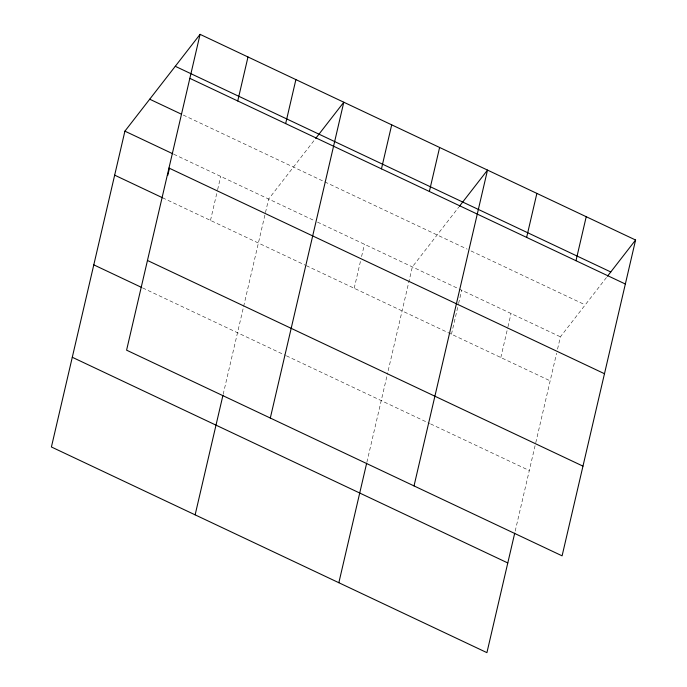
<?xml version="1.0" encoding="UTF-8"?>
<svg xmlns="http://www.w3.org/2000/svg" width="687" height="687" viewBox="0 0 687 687"><rect width="100%" height="100%" fill="white"/><g stroke="black" fill="none" stroke-linecap="round" stroke-linejoin="round"><path stroke-width="0.52" stroke-dasharray="3.44 2.58" d="M210.48 220.407L217.384 190.728M217.624 189.706L220.716 176.404M223.172 394.347L268.626 199.032L315.058 139.229M354.191 288.282L360.623 260.648M361.577 256.56L364.436 244.28M366.892 462.214L387.708 372.766M388.181 370.705L412.337 266.899L458.779 207.105M451.453 334.208L458.366 304.539M458.598 303.517L461.698 290.215M500.814 357.523L507.719 327.845M507.959 326.823L511.051 313.521M515.198 531.12L535.534 443.725M535.774 442.694L556.599 353.204M557.552 349.108L560.412 336.828L606.844 277.033M183.249 115.047L467.151 249.123M471.016 250.953L585.221 304.882M173.768 154.232L314.612 220.75M317.488 222.107L560.412 336.828M162.57 197.779L305.329 265.199M306.29 265.654L550.175 380.83M142.656 287.939L285.414 355.351M286.376 355.806L429.615 423.458M430.586 423.913L529.299 470.535"/><path stroke-width="1.03" d="M200.08 34.35L126.588 350.172L562.095 555.843L635.587 240.021L200.08 34.35L124.905 131.157L51.413 446.979L486.92 652.65L514.718 533.172M167.808 175.271L169.242 169.131M237.745 100.972L247.99 56.978M285.655 123.6L295.891 79.598M195.134 514.846L222.932 395.368M270.309 418.04L343.801 102.226L315.711 138.388M381.465 168.847L391.702 124.845M429.366 191.467L439.611 147.473M338.846 582.722L366.652 463.244M414.021 485.915L487.512 170.093L459.431 206.263M526.637 237.401L536.873 193.408M575.989 260.716L586.226 216.714M607.497 276.191L635.587 240.021M175.271 66.296L610.777 271.966M189.844 78.352L625.35 284.023M149.714 99.211L181.334 114.145M124.905 131.157L172.815 153.785M168.968 168.049L604.474 373.719M114.669 175.159L162.57 197.779M147.465 260.467L582.962 466.138M93.793 264.856L141.702 287.484M72.29 357.274L507.787 562.954"/></g></svg>
